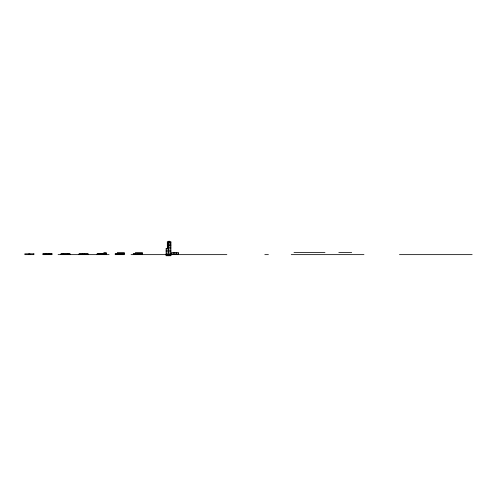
<?xml version="1.0" encoding="UTF-8"?>
<svg xmlns="http://www.w3.org/2000/svg" width="497" height="497" viewBox="0 0 497 497"><rect width="100%" height="100%" fill="white"/><g stroke="black" fill="none" stroke-linecap="round" stroke-linejoin="round"><path stroke-width="0.75" d="M168.508 242.716L170.862 242.716M167.327 243.076L170.862 243.076M167.327 244.524L170.862 244.524M168.508 245.611L170.862 245.611M167.327 245.972L170.862 245.972M167.327 247.413L170.862 247.413M168.508 248.5L166.153 248.5L166.153 255.731L170.862 255.731L170.862 241.629L167.327 241.629L167.327 248.86M166.153 248.86L170.862 248.86M166.153 250.308L170.862 250.308M166.153 251.755L170.862 251.755M294.013 252.476L324.97 252.476M338.817 252.476L351.69 252.476M166.153 253.197L170.862 253.197M98.481 253.781L101.438 253.781M101.866 253.781L104.836 253.781M119.15 253.781L123.61 253.781M138.607 253.781L141.018 253.781M79.073 254.644L79.073 253.924L88.112 253.917L88.112 254.644M106.184 253.861L97.145 253.861L97.145 254.644M124.256 253.892L115.217 253.892L115.217 254.644L124.256 254.644L124.256 252.476L117.478 252.476L117.478 254.644M142.328 253.892L133.295 253.892L133.295 254.644M42.922 253.924L51.961 253.924M61.001 253.924L70.034 253.924M79.073 253.924L88.112 253.924M97.145 253.948L106.184 253.924M115.217 253.924L124.256 253.924M133.295 253.924L142.328 253.924M170.949 253.924L178.479 253.924M58.118 254.644L109.048 254.644M131.071 254.644L226.843 254.644M264.814 254.644L268.399 254.644M291.248 254.644L363.947 254.644M399.451 254.644L472.15 254.644M166.153 255.004L170.862 255.004M166.153 255.371L170.862 255.371M178.479 254.644L178.479 252.476L171.701 252.476L171.701 254.644M176.218 252.476L176.218 254.644M173.962 252.476L173.962 254.644M169.688 241.629L169.688 241.269L168.508 241.269L168.508 241.629M169.688 242.716L169.688 242.356L168.508 242.356L168.508 253.197M168.508 254.644L168.508 255.004M168.508 255.371L168.508 255.731M142.328 254.644L142.328 252.476L135.551 252.476L135.551 254.644M140.073 253.892L140.073 254.644M137.812 253.892L137.812 254.644M121.995 253.892L121.995 254.644M119.74 253.892L119.74 254.644M106.184 254.644L106.184 252.476L103.923 252.476L103.923 254.644M99.406 253.924L99.406 254.644M84.44 253.924L84.44 254.644M82.744 253.924L82.744 254.644M70.034 254.644L70.034 253.892L61.001 253.892L61.001 254.644M67.778 253.892L67.778 254.644M63.256 253.892L63.256 254.644M48.855 253.892L48.855 254.644M46.028 253.892L46.028 254.644M29.851 253.818L29.851 254.644M28.888 253.818L28.888 254.644M33.889 253.818L24.85 253.818L24.85 254.644L33.889 254.644L33.889 253.818M51.961 253.892L42.922 253.892L42.922 254.644L51.961 254.644L51.961 253.892"/></g></svg>
